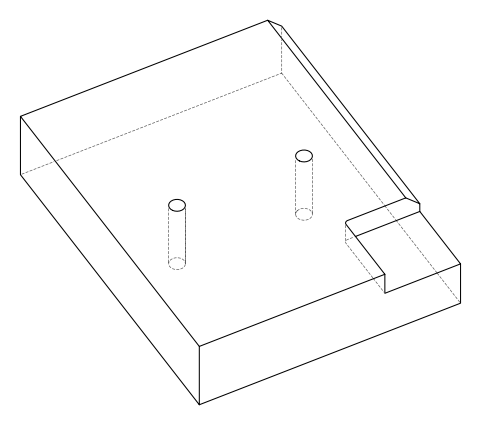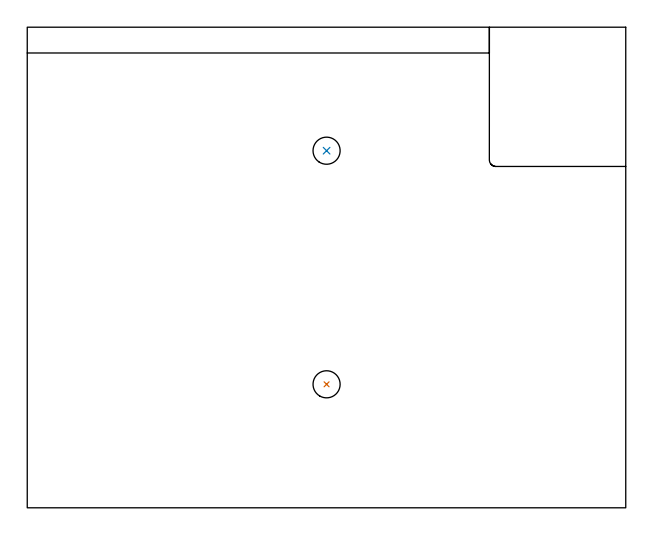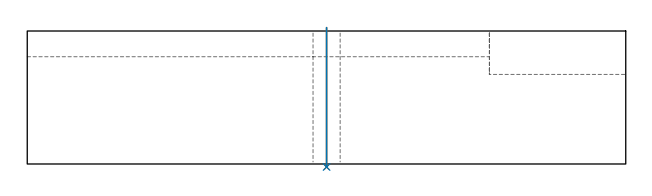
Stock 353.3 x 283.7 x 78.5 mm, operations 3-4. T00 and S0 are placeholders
(PLAN: 4 operations, 2 tool changes, 81.1 min)
(1 AREA_MILL | FG_CHAMFER_SURFACE | UGT0205_001 | 13.33 min | 32352 mm3)
(2 MILL_CORNER_NOTCH_RECTANGULAR | CORNER_NOTCH_RECTANGULAR | NXT0201_008 | Follow Part, ap 1.5, ae 75% | 67.06 min | 168495 mm3)
(3 INDEXABLE_INSERT_DRILL_THROUGH_HOLE_FROM_SOLID | STEP1HOLE | NXT0302_003 | 0.33 min | 15755 mm3)
(4 INDEXABLE_INSERT_DRILL_THROUGH_HOLE_FROM_SOLID_1 | STEP1HOLE_1 | NXT0302_003 | 0.33 min | 15751 mm3)
(TOOL UGT0205_001 | Chamfer Mill 20 x 3 x 45 deg. | D20 FL50 Z2)
(TOOL NXT0201_008 | ENDMILL 6mm [2P460-0600-NA 1630] | D6 FL26 Z6)
(TOOL NXT0302_003 | Index. Insert Drill 16mm [880-D1600L20-05] | D16 PA176 FL80 Z2)
(OP 3 INDEXABLE_INSERT_DRILL_THROUGH_HOLE_FROM_SOLID)
G17 G21 G94 G90
T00 M6
G54
G17 G0 G90 X176.7 Y72.9 S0 M3
G43 Z88.5 H1
G94 G81 G98 Z-1.779 F250. R80.5
G80
M5
M2
(OP 4 INDEXABLE_INSERT_DRILL_THROUGH_HOLE_FROM_SOLID_1)
G17 G21 G94 G90
T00 M6
G54
G17 G0 G90 X176.7 Y210.8 S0 M3
G43 Z88.5 H1
G94 G81 G98 Z-1.779 F250. R80.5
G80
M5
M2
